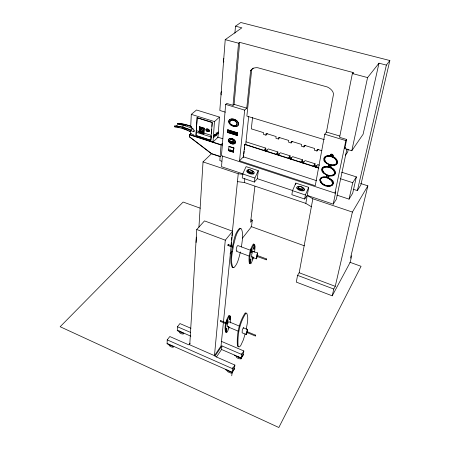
<?xml version="1.0" encoding="UTF-8"?>
<svg xmlns="http://www.w3.org/2000/svg" width="450" height="450" viewBox="0 0 450 450"><rect width="100%" height="100%" fill="white"/><g stroke="black" fill="none" stroke-linecap="round" stroke-linejoin="round"><path stroke-width="0.67" d="M248.051 170.803L248.895 172.013L251.342 172.828L252.641 172.699L252.939 172.429L252.647 171.636M251.443 249.159L251.314 252.951L252.09 250.808L252.124 249.002L251.353 250.599M190.091 343.209L188.859 344.88L169.819 336.532L167.22 339.868L167.096 343.8L173.396 346.59L173.407 346.23M190.901 328.269L179.927 323.561L177.446 326.751L177.272 330.654L183.465 333.338L183.482 332.983M220.067 156.578L211.483 153.743L189.534 136.946L189.653 134.567L191.115 133.284M189.534 136.946L189.743 134.865L190.772 133.965M190.513 130.657L190.524 133.504L193.725 134.944L193.686 135.737L213.002 141.986L217.952 137.334L219.499 117.09L196.549 110.002L191.301 114.356L190.704 126.63L193.978 130.134L193.894 131.743L190.513 130.657L192.921 128.194M194.181 130.472L193.894 131.743M195.981 135.669L197.167 117.619L212.22 122.327L210.763 140.445L195.981 135.669L197.167 117.619M199.086 132.576L199.626 126.72L204.21 128.177L203.856 133.847L199.086 132.576L199.626 126.72M199.603 132.384L200.104 127.237L203.681 128.374L203.164 133.526L199.603 132.384L200.104 127.237M200.379 130.742C200.627 134.01 199.659 129.696 200.993 130.882L200.919 132.097M200.756 129.549L200.897 127.884L203.186 128.616L203.046 130.275L200.756 129.549L200.897 127.884M201.606 131.197L201.544 132.278L201.954 132.384L201.994 131.321C201.493 130.444 202.427 134.139 202.089 131.287M196.746 229.517L189.754 344.818L214.459 355.646L221.029 345.983L232.633 231.238L204.497 220.899L196.746 229.517L225.292 240.188L232.633 231.238M202.748 131.563L202.686 132.643L203.091 132.75L203.136 131.687L202.708 131.602L203.276 131.614L202.663 131.468L202.703 132.626M196.099 242.488L196.425 237.127M203.096 131.726L203.074 132.092L202.748 131.912M203.164 133.526L203.642 128.993M203.642 134.038L204.21 128.177M198.934 227.126L203.034 161.899L211.584 153.641L220.236 156.499M211.022 139.562L211.264 136.114M211.455 133.358L211.742 129.218M211.933 126.461L212.175 123.019M213.002 141.986L214.47 121.584L219.499 117.09M214.898 134.438L216.231 134.859L216.203 135.264L218.036 133.554L218.16 131.951L213.632 136.153L213.514 137.767L215.612 135.439L214.279 135.011M215.612 135.439L216.231 134.859M234.9 33.148L235.491 26.184L241.864 27.827L225.225 39.645L219.819 110.464L225.382 112.163M222.458 143.303L221.107 144.607L219.825 160.571L221.754 161.213M352.941 73.913L353.216 72.546L239.67 42.356L234.096 104.366L233.021 105.328L226.738 103.438L225.641 104.394L221.451 155.728L334.963 193.101L335.756 191.891L333.214 204.131L307.249 195.429L304.673 199.024L291.859 194.698L292.511 190.659L295.841 183.088L308.689 187.335L305.831 203.383L311.366 206.758M222.396 156.015L221.513 166.697L243.253 173.981M237.054 134.679L237.42 135.506L227.554 132.39L227.773 129.819L229.095 131.029L236.385 133.318L237.667 132.93L237.42 135.506L227.509 132.435L227.773 129.819L237.667 132.93L227.734 129.859M237.42 135.506L236.312 134.094L229.028 131.799L229.202 130.928L229.028 131.799L227.554 132.39M228.465 150.677L229.039 146.317L233.904 147.887L233.303 152.252L228.465 150.677L228.797 149.085M233.021 105.328L238.545 43.194L239.67 42.356M229.506 150.801L229.787 149.766L232.211 150.553L232.138 151.38L229.506 150.801L231.531 151.183M231.93 151.588L232.211 150.553M250.391 251.342L250.442 252.63M233.303 152.252L233.904 147.887M214.459 355.646L225.292 240.188M250.206 259.403L249.981 260.859M237.381 135.551L237.628 132.969M254.019 246.51L254.042 245.374M231.053 244.946L231.334 242.162M231.547 240.075L231.829 237.291M231.964 235.896L232.245 233.111M232.386 231.722L238.241 173.728L203.034 161.899M239.541 160.841L244.659 110.121L246.757 108.157L250.599 70.757C251.882 68.158 255.127 67.444 257.782 67.736L327.257 86.957C330.142 88.296 332.972 90.647 333.562 93.932L326.475 132.053L324.754 134.235L315.248 185.732L239.541 160.841L243.36 156.803L244.851 144.27L318.932 167.912M216.489 356.968L221.546 349.476L221.912 345.921L241.639 354.426L241.138 358.329L234.551 355.478L234.591 355.123M253.221 68.04L251.668 69.857L246.87 116.111L324.298 139.635M243.461 157.534L243.681 155.441M243.827 154.046L244.119 151.251M244.266 149.856L244.558 147.06M244.704 145.665L244.851 144.27M242.662 173.947L242.241 177.953L254.407 182.059L257.316 178.695L258.294 170.668L246.099 166.635L242.662 173.947L254.886 178.042L254.407 182.059M245.694 144.714L248.704 116.235M305.831 203.383L244.373 182.52L244.8 178.583M252.574 117.343L251.314 128.858L263.649 132.677L263.441 134.376L265.922 135.146L267.334 133.644M225.444 369.276L225.405 369.63L232.116 372.606L234.411 368.972L234.889 365.057L214.881 356.287L221.912 345.921M231.733 375.784L232.583 368.685L234.889 365.057M254.908 186.317L250.588 222.278L252.281 220.151L250.965 219.679M252.281 220.151L251.488 226.688L242.46 238.14M265.922 135.146L266.136 133.447L276.142 136.553L275.912 138.251L278.426 139.033L279.799 137.509M264.668 150.767L265.601 149.737L265.804 148.123L246.037 141.84M226.958 370.592L227.891 371.812L230.563 372.994L232.088 373.106L232.324 372.729L231.84 372.099M221.243 341.28L243.838 350.966L243.326 354.864L241.138 358.329M278.426 139.033L278.662 137.329L288.804 140.473L288.551 142.178L291.099 142.971L292.427 141.418M229.686 317.317L229.303 319.005M228.594 326.723L228.628 328.118L229.224 327.054M276.756 154.626L277.667 153.579L277.892 151.959L268.211 148.888L265.882 151.464M230.259 322.897L230.67 317.379L230.113 315.765L229.618 315.799C226.597 320.473 224.786 327.167 226.294 332.561L227.374 331.847L229.281 327.201M241.447 246.938C242.066 241.031 243.726 234.602 241.453 228.887L239.659 228.218C234.135 233.679 233.634 242.443 231.851 249.666C231.373 255.386 229.573 261.782 232.132 267.21L233.167 267.384M291.099 142.971L291.358 141.266L301.635 144.45L301.354 146.16L303.936 146.959L305.224 145.384M289.001 158.535L289.884 157.472L290.132 155.846L280.327 152.736L278.522 154.828M254.621 252.096L255.088 246.634L254.627 244.395L254.149 244.243C250.532 249.699 249.019 257.338 250.121 263.784L251.201 263.323L253.266 258.3M257.597 255.634L257.67 252.968L252.714 251.359L251.736 254.391L251.685 257.051L256.438 258.829L257.434 256.404M295.622 184.433L295.841 183.088M303.936 146.959L304.217 145.249L314.634 148.477L314.331 150.193L316.946 151.003L318.184 149.4M301.404 162.495L302.259 161.409L302.529 159.789L292.601 156.634L290.407 159.294M304.673 199.024L305.387 194.974L308.689 187.335M316.946 151.003L317.256 149.293L321.868 150.722M313.971 166.5L314.792 165.403L315.084 163.778L305.027 160.583L302.906 163.288M307.249 195.429L312.834 198.782L299.177 272.751L297.557 275.355L296.319 282.116L332.224 295.824L350.156 262.356L351.754 255.752L350.454 258.165L367.881 185.844L360.624 183.521M220.753 321.109L220.764 320.642L220.579 321.48L226.356 323.899M226.243 321.896L227.053 319.933M353.216 72.546L352.378 73.53L339.598 137.34L346.663 139.461L344.756 148.607L351.799 150.756L363.105 134.241L378.99 63.186L386.37 65.093L389.852 60.531L240.801 22.5L235.491 26.184M250.47 250.83L250.847 249.379M253.941 247.016L253.569 248.456M252.737 256.933L252.596 259.189L253.451 257.108M334.963 193.101L345.853 140.586L346.663 139.461M346.939 148.871L336.341 199.277L333.214 204.131M348.261 149.276L347.681 152.01L345.386 155.323M246.223 329.423C246.949 324.191 248.968 318.285 246.769 313.234L245.857 313.301C239.676 322.656 237.285 334.941 238.095 346.067L238.764 346.967L239.687 346.742L240.806 345.42L243.332 339.924L245.211 333.709M351.799 150.756L367.582 77.58L378.99 63.186M337.033 195.171L349.048 199.136L352.738 182.678L356.383 176.895L341.707 172.232M356.383 176.895L352.682 193.23L349.048 199.136M168.936 344.88C169.189 346.404 173.509 348.266 173.869 346.613M332.224 295.824L333.782 289.046L335.25 286.329L352.401 212.074L367.881 185.844M353.379 189.298L357.384 190.597L386.37 65.093M389.852 60.531L360.838 184.928L357.384 190.597M240.458 251.949C238.843 257.293 238.123 263.649 233.91 267.671L232.875 267.497C229.972 260.308 232.577 252.101 233.623 244.727C235.316 239.243 235.907 232.481 240.429 228.499M252.585 257.327L252.186 258.581M206.078 129.369L206.038 129.999L206.792 130.995M206.477 129.786L207.225 131.04M209.222 131.197C209.559 129.774 207.641 128.728 206.409 129.094M228.96 120.319L228.713 121.174L229.23 123.126M229.849 121.657C231.525 116.477 241.391 123.941 235.249 125.663M228.527 139.416L228.24 140.13C228.308 143.381 234.315 145.907 235.682 142.374C235.496 139.281 230.558 136.957 228.42 139.517M232.852 142.104L230.468 141.12L230.591 141.593M238.331 125.218C239.422 121.461 234.63 118.755 231.362 119.002M234.017 142.706C233.994 136.806 224.668 141.047 232.178 143.342C238.759 142.869 228.634 135.99 229.708 141.469M235.389 143.094C236.194 139.905 231.407 137.469 228.836 139.022M250.942 251.966L251.083 251.528M228.42 327.15L228.544 326.767M249.857 261.349L249.576 262.125M226.637 322.959C229.978 313.059 225.917 331.065 227.171 320.254M324.906 157.697C323.168 163.001 331.459 166.523 335.593 164.233M322.892 168.328C320.816 173.807 330.457 177.919 334.176 174.206C336.24 168.953 327.623 165.156 323.589 167.704M330.497 154.423L330.322 154.755C330.351 155.964 332.291 156.679 333.073 155.711M320.451 179.758L320.923 178.729M328.41 165.161L328.337 165.982L329.428 166.792M326.368 175.669C325.997 176.816 327.803 177.587 328.708 177.109M328.798 177.064L328.967 176.501L328.444 175.781M336.324 163.592C338.389 158.636 330.924 155.239 326.829 156.414M336.971 163.918L337.601 162.619C337.691 156.487 326.526 152.466 323.73 158.558C323.032 163.333 329.22 163.541 330.964 166.354M332.072 184.579L332.561 183.549L332.134 181.384M223.847 58.562C223.397 59.186 222.902 63.011 223.92 61.841M254.886 178.042L258.294 170.668M225.647 331.346L226.26 328.252M256.466 256.219L266.259 259.791L266.411 258.896L257.344 255.493M229.421 315.478L228.926 315.517C225.9 320.181 224.094 326.886 225.613 332.274L226.108 332.196M252.214 256.567L251.685 257.051M250.987 249.024L251.347 248.709M237.021 250.841C235.496 251.927 236.498 246.004 237.757 245.52L251.004 250.476M232.723 246.246L228.189 244.541L228.026 244.811L227.981 245.503L232.515 247.208M241.639 354.426L243.838 350.966M174.69 126.771A0.894 0.669 50.5 0 1 174.713 126.101L179.044 126.371A48.662 35.752 46.5 0 1 191.205 130.207M174.971 125.865L174.938 125.921A0.894 0.669 50.5 0 0 174.847 126.231M190.513 126.073A48.33 35.707 46.6 0 0 182.132 123.806L177.823 123.547A0.889 0.669 50.6 0 0 177.795 124.211L178.014 124.026A0.889 0.669 50.6 0 1 178.037 123.362M344.756 148.607L345.555 147.482M178.926 123.891C179.381 123.311 180.276 124.622 179.331 124.419M315.568 167.333L317.616 164.582L319.528 165.184M313.02 166.517L315.084 163.778M185.192 125.691C186.727 125.854 184.506 124.026 184.719 125.342M229.995 253.963L232.144 251.235M300.392 162.484L302.529 159.789M206.269 129.127L205.926 129.499C205.537 131.147 208.373 132.514 209.374 131.062C209.734 129.504 207.281 128.233 206.117 129.263M206.606 129.623L206.657 130.719L208.35 131.181M229.534 119.627C226.266 123.84 234.349 128.582 237.853 125.803M288.366 157.972L290.132 155.846M237.752 125.904C240.93 121.989 233.888 117.568 230.282 119.239M275.619 154.569L277.892 151.959M263.469 150.688L265.804 148.123M227.942 326.514C226.778 326.391 227.745 322.459 228.763 321.683L239.479 326.149M236.486 133.217L236.312 134.094L229.134 131.698M266.411 258.896L266.175 259.869M324.174 157.489C328.309 153.523 337.343 157.061 337.438 162.855M325.699 156.932C321.041 162.214 332.713 168.041 336.409 163.479M330.412 154.536C331.166 153.551 333.146 154.294 333.163 155.498L332.809 155.998M322.808 168.446L323.674 167.586M328.326 165.279L329.496 164.852M330.952 166.444L329.867 166.759M320.844 178.847L321.699 178.009M337.134 163.688C335.436 165.988 332.168 165.803 329.704 165.077M210.763 140.445L210.977 140.248L196.194 135.478M298.389 187.166L298.103 187.824L298.423 188.263L300.696 189.399L302.946 189.439L303.233 188.775M328.882 176.946C326.16 177.75 319.652 175.084 319.967 180.467M334.26 174.088C330.536 177.474 322.673 174.352 322.498 169.262M334.98 174.291L332.831 175.652M247.258 170.691L246.808 171.641C248.299 173.672 251.291 174.516 253.693 173.936L254.138 172.98M332.156 184.461C328.573 187.987 320.406 184.736 320.535 179.64M331.993 185.456L332.871 184.663M201.932 131.726L201.606 131.546M201.566 132.261L201.521 131.102L202.134 131.248M203.046 130.275L200.801 129.51M200.993 130.882L200.424 130.871L200.852 130.956L200.79 132.041L200.402 131.918L200.402 131.237L200.79 131.361M250.599 70.757L251.668 69.857M182.362 126.939L184.736 124.942M174.69 126.771L176.304 126.855M178.971 123.823L176.091 126.203L176.591 126.214M179.229 331.656C178.605 333.09 183.667 335.104 183.859 333.456M208.547 131.074L207.456 131.22M229.427 119.722L230.389 119.143M209.183 131.299L208.519 131.546M232.504 142.386L233.021 141.801L230.597 141.249M233.944 142.824L232.993 143.156M235.069 143.483C232.554 144.894 228.594 142.942 228.341 140.029M330.593 154.367L332.229 154.434L333.079 155.61M325.614 157.044C329.715 154.941 336.623 157.663 336.741 162.636M328.506 165.111L329.771 165.049M336.234 164.531L333.923 165.257M326.79 175.399C324.382 178.234 335.216 178.684 333.321 183.651C330.486 189.428 319.832 185.394 319.781 179.539C322.712 174.032 333.186 178.099 333.163 183.887M326.458 175.624C329.423 175.691 334.164 177.317 335.441 173.25C335.683 169.898 332.286 167.726 329.496 166.759M321.615 178.127L322.802 177.531M331.369 185.175C327.476 186.947 322.003 184.742 320.558 180.686M221.175 94.922L220.922 92.998L221.659 91.356M191.61 127.119L191.379 127.597M206.736 129.572L207.326 129.465M236.993 126.281L234.669 126.484L230.934 124.965M255.257 335.993L255.465 335.143L255.257 335.993L246.263 332.229M246.308 334.564L247.359 332.28L247.528 329.501L243.326 327.752L242.269 330.036L242.123 332.809L246.308 334.564L246.471 331.796L247.528 329.501M332.634 155.998L331.611 155.959M324.709 167.203C328.68 166.331 334.507 168.699 334.586 173.267M332.319 175.725L329.58 175.781M322.718 177.649C326.644 176.833 332.37 179.162 332.477 183.667M236.588 356.304L236.222 356.361C236.002 358.037 239.473 358.993 241.054 358.909L241.121 358.273M240.868 357.559L241.234 357.508M330.249 186.047L327.544 186.081M246.066 312.947L245.149 313.009C238.956 322.352 236.576 334.654 237.403 345.769L238.072 346.674M249.227 169.796L247.275 169.993L246.831 170.944C248.321 172.974 251.319 173.818 253.721 173.239L254.166 172.834L253.721 171.653L250.498 170.027M299.278 186.412L297.259 186.604L296.826 187.588C298.429 189.681 301.551 190.597 304.088 190.007L304.532 189.591L304.031 188.359L300.611 186.66M206.983 129.516L208.198 129.825L208.637 130.551M231.936 142.425L232.234 142.436M324.163 177.328L325.688 177.412M177.857 123.491L181.912 123.986A48.358 35.707 46.6 0 1 191.7 126.793M174.746 126.051L178.824 126.557A48.572 35.674 46.5 0 1 184.427 127.907L185.844 128.357M238.241 173.728L242.685 174.308M237.442 181.609L244.373 182.52M174.724 126.844L177.458 127.282A48.561 35.572 46.6 0 1 188.634 130.877L190.013 131.518M179.179 124.47L180.546 124.712A48.229 35.527 46.6 0 1 184.708 125.702M249.84 263.593L249.362 263.498C248.243 257.051 249.75 249.401 253.373 243.956L253.851 244.108M233.347 125.432L234.321 125.646M208.091 131.535L207.203 131.248M182.486 128.126L182.199 128.031M176.574 126.832L176.237 126.692M330.469 164.981L331.667 165.257M231.75 142.987L232.386 143.134M326.216 177.542L327.274 177.789M225.225 39.645L238.545 43.194M352.378 73.53L367.582 77.58M227.981 245.503L228.189 244.541M257.67 252.968L256.528 255.358L256.298 258.795M234.096 104.366L246.757 108.157M326.475 132.053L339.756 136.029M182.357 332.539L179.888 331.47M225.641 104.394L244.659 110.121M324.754 134.235L345.853 140.586M239.062 357.188L239.743 357.396M191.301 114.356L214.47 121.584M196.948 117.804L212.012 122.518M199.412 126.911L203.991 128.368M199.89 127.429L203.468 128.565M216.051 132.919L218.036 133.554M265.601 149.737L267.401 150.306M277.667 153.579L279.489 154.159M289.884 157.472L291.729 158.057M302.259 161.409L304.132 162.006M314.792 165.403L317.317 166.208M214.689 134.629L216.023 135.051M214.678 134.826L216.011 135.253M244.648 144.472L318.763 168.137M214.071 135.203L215.404 135.63M214.037 135.608L215.376 136.035M217.507 137.064L222.795 138.757M196.149 130.556L211.039 135.321M199.822 132.193L203.377 133.335M199.299 132.384L203.203 133.639M196.127 132.188L211.506 137.121M340.234 178.661L352.738 182.678M228.831 146.526L233.696 148.101M221.107 144.607L222.418 145.029M189.653 134.567L221.029 144.714M189.743 134.865L221.181 145.041M229.579 149.974L232.003 150.761M228.673 150.463L233.511 152.038M243.36 156.803L316.434 180.63M257.316 178.695L292.528 190.496M292.511 190.659L305.387 194.974M312.834 198.782L352.401 212.074M200.239 208.187L183.139 202.044L60.148 326.723L278.826 427.5L361.058 266.299L349.853 262.249M250.976 226.502L304.369 245.807M299.177 272.751L335.25 286.329M236.475 251.308L249.609 256.264M297.557 275.355L333.782 289.046M328.714 164.374L329.867 164.846M329.512 166.674L328.854 166.343M327.791 175.455L328.134 175.596M327.786 178.003L331.329 180.287M207.562 129.589L208.536 130.314M228.336 316.131L229.028 316.418M220.764 320.642L225.906 322.791M247.112 331.656L255.465 335.143M227.621 326.723L238.292 331.2M241.583 353.745L243.371 354.516L241.183 357.981L221.546 349.476M177.446 326.751L190.603 332.421M177.289 330.3L190.834 336.173M232.526 367.768L234.456 368.618L232.155 372.251L167.107 343.44M167.22 339.868L232.583 368.685M191.666 128.261L193.033 128.903M188.854 130.686L190.232 131.332M237.701 356.603L238.371 356.918M228.651 370.755L227.571 370.041M331.262 155.818L330.407 154.637M330.199 165.077L331.043 166.236C328.579 167.839 321.502 164.284 321.919 170.117M327.617 163.822L325.305 162.051M231.514 124.504L232.391 125.044M324.096 184.956L321.744 183.274M230.546 142.369L231.12 142.729M189.647 136.851L211.584 153.641M324.557 173.717L322.695 171.771M179.162 330.84L179.454 331.144M320.439 181.693L321.036 182.498M328.601 166.118L328.32 165.375M324.394 160.802L325.001 161.634M243.326 327.752L243.472 328.219M253.041 251.235L253.181 251.893M304.436 189.714L304.009 190.704C301.472 191.295 298.356 190.378 296.752 188.286L296.736 187.718M328.888 176.856C326.97 174.156 319.832 173.104 322.172 168.12C326.289 164.278 335.137 167.799 335.278 173.486M185.794 128.34A48.572 35.674 46.5 0 1 190.941 130.382M185.175 125.843A48.229 35.527 46.6 0 1 191.205 128.059M180.765 124.526A48.206 35.522 46.6 0 1 181.688 124.712M182.61 124.92A48.206 35.522 46.6 0 1 183.532 125.145M177.677 127.097A48.532 35.572 46.6 0 1 179.066 127.384M183.263 128.531A48.532 35.572 46.6 0 1 187.464 130.084M252.968 171.36L252.669 172.001L250.515 171.973L248.917 171.315L248.074 170.106L248.923 169.695L250.521 169.858L252.968 171.36M249.896 261.945L250.082 262.761L250.852 260.64L250.881 258.885L249.896 261.945M253.761 248.569L253.941 249.429L254.711 247.297L254.655 245.469L253.761 248.569M226.013 330.806C226.575 334.721 227.666 323.775 226.013 330.806M229.421 318.966C229.956 322.976 231.154 311.918 229.421 318.966M229.821 121.213C228.898 124.633 234.686 127.485 236.931 124.819C237.887 121.393 232.054 118.519 229.821 121.213M232.599 142.211C232.138 143.353 230.164 142.493 230.153 141.429L232.599 142.211M298.463 186.469L298.176 187.127C299.25 188.522 301.331 189.129 303.019 188.736L303.306 188.078L302.394 187.194L300.707 186.502L298.463 186.469"/></g></svg>
